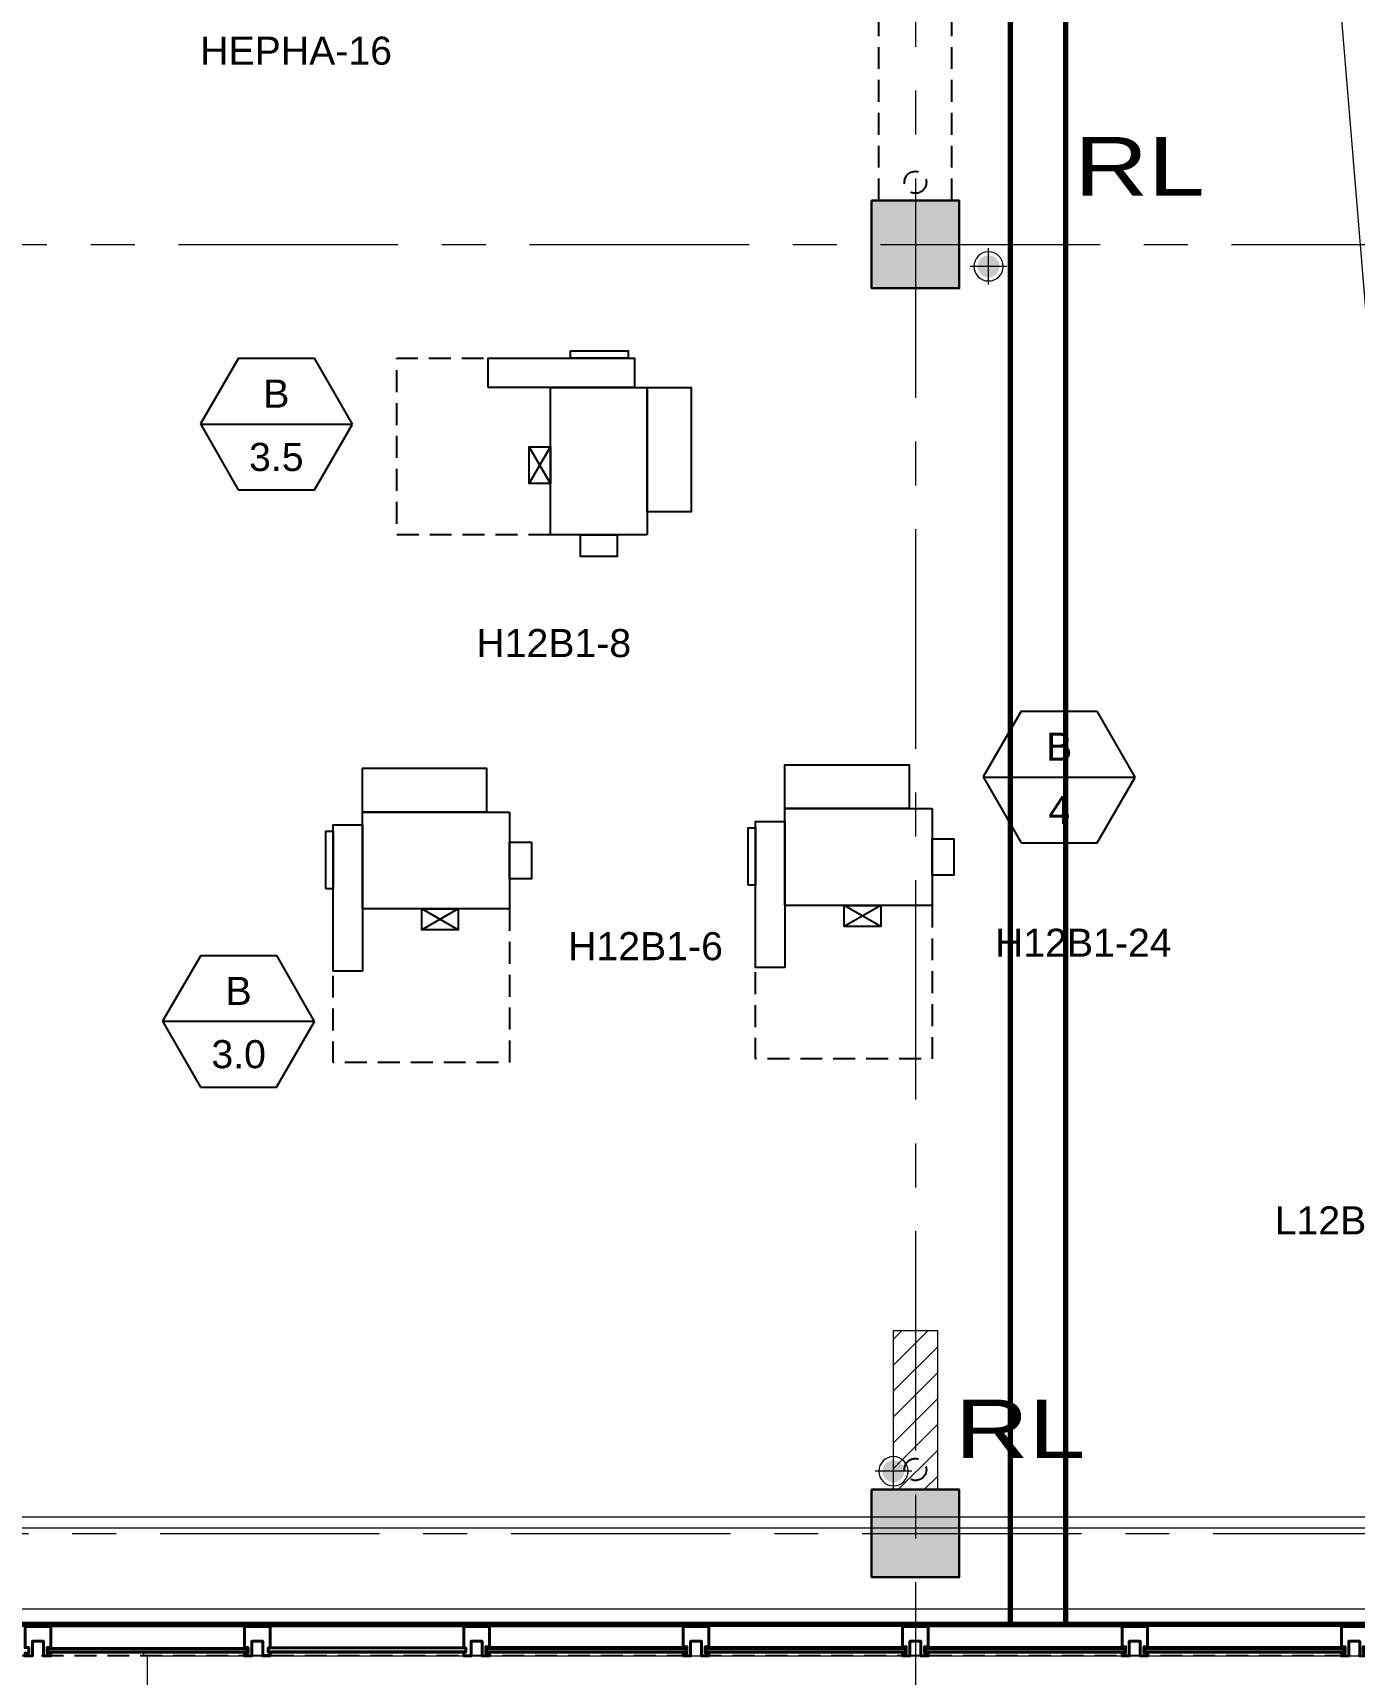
# Model space of a CAD drawing. Header units: inches. Extents: x -26575 to 27, y -11337 to 2257.
# Drawn here: x -22382.4 to -22021, y -23.9 to 425 of the extents above; entities that cross this region are included whole.
import ezdxf
from ezdxf import colors
from ezdxf.entities.mleader import LeaderData, LeaderLine
from ezdxf.enums import TextEntityAlignment as Align
from ezdxf.math import Vec2, Vec3

# ---------------------------------------------------------------- set-up
doc = ezdxf.new("R2010")
doc.units = ezdxf.units.IN
doc.header["$LTSCALE"] = 48
doc.header["$MEASUREMENT"] = 0
for name, pattern in [('A106$0$CENTER', [2, 1.25, -0.25, 0.25, -0.25]), ('A112$0$CENTER', [2, 1.25, -0.25, 0.25, -0.25]), ('CENTER2', [1.125, 0.75, -0.125, 0.125, -0.125]), ('HIDDEN2', [0.1875, 0.125, -0.0625]), ('NB - 12th floor_plan$0$HIDDEN2', [0.1875, 0.125, -0.0625])]:
    doc.linetypes.add(name, pattern=pattern)
for name, color, linetype in [('A106$0$A-ANNO-PATT-1-12', 8, 'Continuous'), ('A106$0$A-ANNO-PATT-2-12', 8, 'Continuous'), ('A106$0$A-ANNO-TEXT', 8, 'Continuous'), ('A106$0$A-AREA-IDEN', 8, 'Continuous'), ('A106$0$A-COLS-COL2-12', 8, 'Continuous'), ('A106$0$A-FLOR-AWNG', 8, 'Continuous'), ('A106$0$A-FLOR-SLAB', 8, 'Continuous'), ('A106$0$A-FLOR-SLEEVE', 8, 'Continuous'), ('A106$0$A-GLAZ', 8, 'Continuous'), ('A106$0$A-GLAZ-ABOVE', 8, 'Continuous'), ('A106$0$A-GRID-GRD1-12', 8, 'CENTER2'), ('A106$0$A-GRID-GRDP0-15', 8, 'Continuous'), ('A106$0$A-ROOF-LEAD-3-12', 8, 'Continuous'), ('A112$0$A-ANNO-PATT-1-12', 8, 'Continuous'), ('A112$0$A-ANNO-PATT-2-12', 8, 'Continuous'), ('A112$0$A-COLS-COL1-12', 8, 'Continuous'), ('A112$0$A-COLS-COL2-12', 8, 'Continuous'), ('A112$0$A-FLOR-AWNG', 8, 'Continuous'), ('A112$0$A-FLOR-SLAB', 8, 'Continuous'), ('A112$0$A-FLOR-SLEEVE', 8, 'Continuous'), ('A112$0$A-GLAZ', 8, 'Continuous'), ('A112$0$A-GLAZ-ABOVE', 8, 'Continuous'), ('A112$0$A-GRID-GRD1-12', 8, 'Continuous'), ('A112$0$A-GRID-GRDP0-15', 8, 'Continuous'), ('A112$0$A-ROOF-LEAD-3-12', 8, 'A112$0$CENTER'), ('A612$0$A-CLNG-SFFT', 8, 'Continuous'), ('A612$0$A-COLS-COL1-12', 8, 'Continuous'), ('A612$0$A-FLOR-SLEEVE', 8, 'Continuous'), ('A612$0$A-SHAD-PAT1', 8, 'Continuous'), ('ANNTEXT', 6, 'Continuous'), ('E-Anno-Note', 6, 'Continuous'), ('E-FIRE', 234, 'Continuous'), ('E-Powr-Circ', 232, 'Continuous'), ('E-TEXT', 6, 'Continuous'), ('G-Anno', 6, 'Continuous'), ('M-HVAC-blck', 6, 'Continuous'), ('M-HVAC-clrn', 1, 'HIDDEN2'), ('M-HVAC-EQPM-FPTD', 94, 'Continuous'), ('M-HVAC-FUTR', 4, 'HIDDEN2'), ('M-HVAC-Supp', 93, 'Continuous'), ('M-HVAC-TEXT', 6, 'Continuous'), ('NB - 12th floor_plan$0$STCBEAMS', 1, 'NB - 12th floor_plan$0$HIDDEN2'), ('NB - 12th floor_plan$0$STCCOLS1', 1, 'NB - 12th floor_plan$0$HIDDEN2'), ('NB - 12th floor_plan$0$STFIN1', 1, 'NB - 12th floor_plan$0$HIDDEN2'), ('NB - 12th floor_plan$0$STWETSTACK', 1, 'NB - 12th floor_plan$0$HIDDEN2'), ('XREF', 7, 'Continuous')]:
    doc.layers.add(name, color=color, linetype=linetype)
doc.layers.add('E-Fire-Covr', color=240, linetype='Continuous', lineweight=70, plot=False)
doc.styles.add('A106$0$style-Arial', font='arial.ttf')
doc.styles.add('M08', font='arial.ttf', dxfattribs={"height": 7.68})
doc.styles.add('MAMEP ANNO', font='arial.ttf', dxfattribs={"height": 0.078125})

# ---------------------------------------------------------------- blocks, each defined once
blk = doc.blocks.new('A106$0$CW10_2')
at = {"layer": 'A106$0$A-GLAZ', "linetype": 'Continuous', "lineweight": 0}
for p, q in [((-116.5, 0), (-63.5, 0)), ((-3.5, 0), (-56.5, 0)), ((-117.25, -6.25), (-62.75, -6.25)), ((-117.25, -6.75), (-62.75, -6.75)), ((-2.75, -6.25), (-57.25, -6.25)), ((-2.75, -6.75), (-57.25, -6.75))]:
    blk.add_line(p, q, dxfattribs=at)
at = {"layer": 'A106$0$A-GLAZ', "linetype": 'Continuous', "lineweight": 40}
for p, q in [((-117.25, -5.75), (-117.25, -7)), ((-117.25, -5.75), (-62.75, -5.75)), ((-117.25, -7), (-62.75, -7)), ((-62.75, -5.75), (-62.75, -7)), ((-2.75, -5.75), (-57.25, -5.75)), ((-57.25, -5.75), (-57.25, -7)), ((-2.75, -7), (-57.25, -7)), ((-2.75, -5.75), (-2.75, -7))]:
    blk.add_line(p, q, dxfattribs=at)
at = {"layer": 'A106$0$A-GLAZ', "linetype": 'Continuous', "lineweight": 40, "flags": 128}
for points in [[(0, -4), (-1.5, -4), (-1.5, -8), (-3.5, -8), (-3.5, -7.25), (-2.5, -7.25), (-2.5, -5.5), (-3.5, -5.5), (-3.5, 0), (0, 0)], [(-120, -4), (-118.5, -4), (-118.5, -8), (-116.5, -8), (-116.5, -7.25), (-117.5, -7.25), (-117.5, -5.5), (-116.5, -5.5), (-116.5, 0), (-120, 0)], [(-60, -4), (-61.5, -4), (-61.5, -8), (-63.5, -8), (-63.5, -7.25), (-62.5, -7.25), (-62.5, -5.5), (-63.5, -5.5), (-63.5, 0), (-60, 0)], [(-60, -4), (-58.5, -4), (-58.5, -8), (-56.5, -8), (-56.5, -7.25), (-57.5, -7.25), (-57.5, -5.5), (-56.5, -5.5), (-56.5, 0), (-60, 0)]]:
    blk.add_lwpolyline(points, dxfattribs=at)
blk = doc.blocks.new('*D598', base_point=(0, 0))
at = {"layer": 'A106$0$A-FLOR-SLEEVE', "linetype": 'Continuous', "lineweight": 0}
for p, q in [((0, -5), (0, 5)), ((5, 0), (-5, 0))]:
    blk.add_line(p, q, dxfattribs=at)
blk = doc.blocks.new('*U597')
at = {"layer": 'A106$0$A-FLOR-SLEEVE', "linetype": 'Continuous', "lineweight": 13, "extrusion": (0, 0, -1)}
blk.add_circle((0, 0), 4, dxfattribs=at)
at = {"layer": 'A106$0$A-FLOR-SLEEVE', "linetype": 'Continuous', "lineweight": 0}
blk.add_blockref('*D598', (0, 0), dxfattribs=at)
blk = doc.blocks.new('A106')
at = {"layer": 'A106$0$A-ROOF-LEAD-3-12', "lineweight": 13}
h = blk.add_hatch(color=256, dxfattribs=at)
edge = h.paths.add_edge_path()
edge.add_arc((-22121.01, 361.16), 3, 0, 360)
h = blk.add_hatch(color=256, dxfattribs=at)
edge = h.paths.add_edge_path()
edge.add_arc((-22147.02, 31.59), 3, 0, 360)
at = {"layer": 'A106$0$A-ANNO-PATT-1-12', "lineweight": 30}
blk.add_solid([(-22129.02, 2.59), (-22129.02, 26.59), (-22153.02, 2.59), (-22153.02, 26.59)], dxfattribs=at)
at = {"layer": 'A106$0$A-ANNO-PATT-2-12', "lineweight": 30}
blk.add_solid([(-22129.02, 355.16), (-22129.02, 379.16), (-22153.02, 355.16), (-22153.02, 379.16)], dxfattribs=at)
at = {"layer": 'A106$0$A-AREA-IDEN', "lineweight": 0, "elevation": 0.21, "flags": 128}
blk.add_lwpolyline([(-21916.08, 240.32), (-22008.79, 240.32), (-22038.28, 596.17)], dxfattribs=at)
at = {"layer": 'A106$0$A-COLS-COL2-12', "lineweight": 30}
blk.add_3dface([(-22153.02, 379.16), (-22129.02, 379.16), (-22129.02, 355.16), (-22153.02, 355.16)], dxfattribs=at)
at = {"layer": 'A106$0$A-FLOR-AWNG', "lineweight": 0}
blk.add_line((-22351.02, -35.91), (-22351.02, -18.91), dxfattribs=at)
at = {"layer": 'A106$0$A-FLOR-SLAB', "lineweight": 0, "flags": 128}
blk.add_lwpolyline([(-23869.27, 1530.35), (-21072.77, 1530.34), (-21072.77, -6.15), (-22489.27, -6.15), (-22489.27, 53.84), (-22872.77, 53.84), (-22872.77, -6.15), (-24409.27, -6.15)], dxfattribs=at)
at = {"layer": 'A106$0$A-GLAZ', "lineweight": 0}
for p, q in [((-22321.02, -10.9), (-22264.52, -10.9)), ((-22264.02, -16.97), (-22318.02, -16.97)), ((-22264.02, -17.65), (-22318.02, -17.65)), ((-22352.02, -18.91), (-22352.02, -18)), ((-22352.02, -18.91), (-21060.02, -18.91)), ((-22317.52, -18.65), (-22319.52, -18.65)), ((-22264.52, -18.65), (-22262.52, -18.65))]:
    blk.add_line(p, q, dxfattribs=at)
at = {"layer": 'A106$0$A-GLAZ', "lineweight": 40}
for p, q in [((-22264.02, -16.72), (-22318.02, -16.72)), ((-22264.02, -17.9), (-22318.02, -17.9))]:
    blk.add_line(p, q, dxfattribs=at)
at = {"layer": 'A106$0$A-GLAZ', "lineweight": 30}
blk.add_line((-22264.02, -16.72), (-22264.02, -17.9), dxfattribs=at)
at = {"layer": 'A106$0$A-GLAZ', "lineweight": 40, "flags": 128}
for points in [[(-22321.02, -14.9), (-22319.52, -14.9), (-22319.52, -18.9), (-22317.52, -18.9), (-22317.52, -17.9), (-22318.02, -17.9), (-22318.02, -16.72), (-22317.52, -16.72), (-22317.52, -10.9), (-22321.02, -10.9)], [(-22261.02, -14.9), (-22262.52, -14.9), (-22262.52, -18.9), (-22264.52, -18.9), (-22264.52, -17.9), (-22264.02, -17.9), (-22264.02, -16.72), (-22264.52, -16.72), (-22264.52, -10.9), (-22261.02, -10.9)]]:
    blk.add_lwpolyline(points, dxfattribs=at)
at = {"layer": 'A106$0$A-GLAZ-ABOVE', "lineweight": 0}
for p, q in [((-22377.52, -10.9), (-22324.52, -10.9)), ((-22378.27, -17.15), (-22323.77, -17.15)), ((-22378.27, -17.65), (-22323.77, -17.65))]:
    blk.add_line(p, q, dxfattribs=at)
at = {"layer": 'A106$0$A-GLAZ-ABOVE', "lineweight": 40}
for p, q in [((-22378.27, -16.9), (-22378.27, -17.9)), ((-22378.27, -16.9), (-22323.77, -16.9)), ((-22378.27, -17.9), (-22323.77, -17.9)), ((-22323.77, -16.9), (-22323.77, -17.9))]:
    blk.add_line(p, q, dxfattribs=at)
at = {"layer": 'A106$0$A-GLAZ-ABOVE', "lineweight": 40, "flags": 128}
for points in [[(-22381.02, -14.9), (-22382.52, -14.9), (-22382.52, -18.9), (-22384.52, -18.9), (-22384.52, -18.15), (-22383.52, -18.15), (-22383.52, -16.65), (-22384.52, -16.65), (-22384.52, -10.9), (-22381.02, -10.9)], [(-22381.02, -14.9), (-22379.52, -14.9), (-22379.52, -18.9), (-22377.52, -18.9), (-22377.52, -18.15), (-22378.52, -18.15), (-22378.52, -16.65), (-22377.52, -16.65), (-22377.52, -10.9), (-22381.02, -10.9)], [(-22321.02, -14.9), (-22322.52, -14.9), (-22322.52, -18.9), (-22324.52, -18.9), (-22324.52, -18.15), (-22323.52, -18.15), (-22323.52, -16.65), (-22324.52, -16.65), (-22324.52, -10.9), (-22321.02, -10.9)]]:
    blk.add_lwpolyline(points, dxfattribs=at)
at = {"layer": 'A106$0$A-GRID-GRD1-12', "linetype": 'A106$0$CENTER', "lineweight": 0}
blk.add_line((-24363.6, 14.59), (-20442.35, 14.59), dxfattribs=at)
at = {"layer": 'A106$0$A-GRID-GRDP0-15', "linetype": 'A106$0$CENTER', "lineweight": 0}
for p, q in [((-22141.02, 2113.24), (-22141.02, -676.9)), ((-24358.53, 367.16), (-20364.93, 367.16))]:
    blk.add_line(p, q, dxfattribs=at)
at = {"layer": 'A106$0$A-FLOR-SLEEVE', "lineweight": 13}
for p in [(-22121.01, 361.16), (-22147.02, 31.59)]:
    blk.add_blockref('*U597', p, dxfattribs=at)
at = {"layer": 'A106$0$A-GLAZ', "lineweight": 40}
for p in [(-22141.02, -10.9), (-22021.02, -10.9), (-21901.02, -10.9)]:
    blk.add_blockref('A106$0$CW10_2', p, dxfattribs=at)
at = {"layer": 'A106$0$A-ANNO-TEXT', "lineweight": 13, "style": 'A106$0$style-Arial', "width": 1.246875}
for p in [(-22097.54, 396.54, 0.21), (-22130.18, 51.2, 0.21)]:
    blk.add_text('RL', height=16, dxfattribs=at).set_placement(p, align=Align.TOP_LEFT)
blk = doc.blocks.new('A112')
at = {"layer": 'A112$0$A-ROOF-LEAD-3-12', "lineweight": 13}
h = blk.add_hatch(color=256, dxfattribs=at)
edge = h.paths.add_edge_path()
edge.add_arc((-22121.01, 361.16), 3, 0, 360)
h = blk.add_hatch(color=256, dxfattribs=at)
edge = h.paths.add_edge_path()
edge.add_arc((-22147.02, 31.59), 3, 0, 360)
at = {"layer": 'A112$0$A-ANNO-PATT-1-12', "lineweight": 30}
blk.add_solid([(-22129.02, 2.59), (-22129.02, 26.59), (-22153.02, 2.59), (-22153.02, 26.59)], dxfattribs=at)
at = {"layer": 'A112$0$A-ANNO-PATT-2-12', "lineweight": 30}
blk.add_solid([(-22129.02, 355.16), (-22129.02, 379.16), (-22153.02, 355.16), (-22153.02, 379.16)], dxfattribs=at)
at = {"layer": 'A112$0$A-COLS-COL1-12', "lineweight": 30}
blk.add_3dface([(-22153.02, 26.59), (-22129.02, 26.59), (-22129.02, 2.59), (-22153.02, 2.59)], dxfattribs=at)
at = {"layer": 'A112$0$A-COLS-COL2-12', "lineweight": 30}
blk.add_3dface([(-22153.02, 379.16), (-22129.02, 379.16), (-22129.02, 355.16), (-22153.02, 355.16)], dxfattribs=at)
at = {"layer": 'A112$0$A-FLOR-AWNG', "lineweight": 0}
blk.add_line((-22351.02, -35.91), (-22351.02, -18.91), dxfattribs=at)
at = {"layer": 'A112$0$A-FLOR-SLAB', "lineweight": 0, "flags": 128}
blk.add_lwpolyline([(-23869.27, 1530.35), (-21072.77, 1530.34), (-21072.77, -6.15), (-22489.27, -6.15), (-22489.27, 53.84), (-22872.77, 53.84), (-22872.77, -6.15), (-24409.27, -6.15)], dxfattribs=at)
at = {"layer": 'A112$0$A-FLOR-SLEEVE', "lineweight": 0}
for p, q in [((-22121.01, 356.16), (-22121.01, 366.16)), ((-22116.01, 361.16), (-22126.01, 361.16)), ((-22147.02, 26.59), (-22147.02, 36.59)), ((-22142.02, 31.59), (-22152.02, 31.59))]:
    blk.add_line(p, q, dxfattribs=at)
at = {"layer": 'A112$0$A-FLOR-SLEEVE', "lineweight": 13, "extrusion": (0, 0, -1)}
for centre in [(22121.01, 361.16), (22147.02, 31.59)]:
    blk.add_circle(centre, 4, dxfattribs=at)
at = {"layer": 'A112$0$A-GLAZ', "lineweight": 0}
for p, q in [((-22321.02, -10.9), (-22264.52, -10.9)), ((-22257.52, -10.9), (-22204.52, -10.9)), ((-22144.52, -10.9), (-22197.52, -10.9)), ((-22137.52, -10.9), (-22084.52, -10.9)), ((-22024.52, -10.9), (-22077.52, -10.9)), ((-22264.02, -16.97), (-22318.02, -16.97)), ((-22264.02, -17.65), (-22318.02, -17.65)), ((-22258.27, -17.15), (-22203.77, -17.15)), ((-22258.27, -17.65), (-22203.77, -17.65)), ((-22143.77, -17.15), (-22198.27, -17.15)), ((-22143.77, -17.65), (-22198.27, -17.65)), ((-22138.27, -17.15), (-22083.77, -17.15)), ((-22138.27, -17.65), (-22083.77, -17.65)), ((-22023.77, -17.15), (-22078.27, -17.15)), ((-22023.77, -17.65), (-22078.27, -17.65)), ((-22352.02, -18.91), (-22352.02, -18)), ((-22352.02, -18.91), (-21060.02, -18.91)), ((-22317.52, -18.65), (-22319.52, -18.65)), ((-22264.52, -18.65), (-22262.52, -18.65))]:
    blk.add_line(p, q, dxfattribs=at)
at = {"layer": 'A112$0$A-GLAZ', "lineweight": 40}
for p, q in [((-22264.02, -16.72), (-22318.02, -16.72)), ((-22264.02, -17.9), (-22318.02, -17.9)), ((-22258.27, -16.65), (-22258.27, -17.9)), ((-22258.27, -16.65), (-22203.77, -16.65)), ((-22258.27, -17.9), (-22203.77, -17.9)), ((-22203.77, -16.65), (-22203.77, -17.9)), ((-22143.77, -16.65), (-22198.27, -16.65)), ((-22198.27, -16.65), (-22198.27, -17.9)), ((-22143.77, -17.9), (-22198.27, -17.9)), ((-22143.77, -16.65), (-22143.77, -17.9)), ((-22138.27, -16.65), (-22138.27, -17.9)), ((-22138.27, -16.65), (-22083.77, -16.65)), ((-22138.27, -17.9), (-22083.77, -17.9)), ((-22083.77, -16.65), (-22083.77, -17.9)), ((-22023.77, -16.65), (-22078.27, -16.65)), ((-22078.27, -16.65), (-22078.27, -17.9)), ((-22023.77, -17.9), (-22078.27, -17.9)), ((-22023.77, -16.65), (-22023.77, -17.9))]:
    blk.add_line(p, q, dxfattribs=at)
at = {"layer": 'A112$0$A-GLAZ', "lineweight": 30}
blk.add_line((-22264.02, -16.72), (-22264.02, -17.9), dxfattribs=at)
at = {"layer": 'A112$0$A-GLAZ', "lineweight": 40, "flags": 128}
for points in [[(-22321.02, -14.9), (-22319.52, -14.9), (-22319.52, -18.9), (-22317.52, -18.9), (-22317.52, -17.9), (-22318.02, -17.9), (-22318.02, -16.72), (-22317.52, -16.72), (-22317.52, -10.9), (-22321.02, -10.9)], [(-22261.02, -14.9), (-22262.52, -14.9), (-22262.52, -18.9), (-22264.52, -18.9), (-22264.52, -17.9), (-22264.02, -17.9), (-22264.02, -16.72), (-22264.52, -16.72), (-22264.52, -10.9), (-22261.02, -10.9)], [(-22261.02, -14.9), (-22259.52, -14.9), (-22259.52, -18.9), (-22257.52, -18.9), (-22257.52, -18.15), (-22258.52, -18.15), (-22258.52, -16.4), (-22257.52, -16.4), (-22257.52, -10.9), (-22261.02, -10.9)], [(-22201.02, -14.9), (-22202.52, -14.9), (-22202.52, -18.9), (-22204.52, -18.9), (-22204.52, -18.15), (-22203.52, -18.15), (-22203.52, -16.4), (-22204.52, -16.4), (-22204.52, -10.9), (-22201.02, -10.9)], [(-22201.02, -14.9), (-22199.52, -14.9), (-22199.52, -18.9), (-22197.52, -18.9), (-22197.52, -18.15), (-22198.52, -18.15), (-22198.52, -16.4), (-22197.52, -16.4), (-22197.52, -10.9), (-22201.02, -10.9)], [(-22141.02, -14.9), (-22142.52, -14.9), (-22142.52, -18.9), (-22144.52, -18.9), (-22144.52, -18.15), (-22143.52, -18.15), (-22143.52, -16.4), (-22144.52, -16.4), (-22144.52, -10.9), (-22141.02, -10.9)], [(-22141.02, -14.9), (-22139.52, -14.9), (-22139.52, -18.9), (-22137.52, -18.9), (-22137.52, -18.15), (-22138.52, -18.15), (-22138.52, -16.4), (-22137.52, -16.4), (-22137.52, -10.9), (-22141.02, -10.9)], [(-22081.02, -14.9), (-22082.52, -14.9), (-22082.52, -18.9), (-22084.52, -18.9), (-22084.52, -18.15), (-22083.52, -18.15), (-22083.52, -16.4), (-22084.52, -16.4), (-22084.52, -10.9), (-22081.02, -10.9)], [(-22081.02, -14.9), (-22079.52, -14.9), (-22079.52, -18.9), (-22077.52, -18.9), (-22077.52, -18.15), (-22078.52, -18.15), (-22078.52, -16.4), (-22077.52, -16.4), (-22077.52, -10.9), (-22081.02, -10.9)], [(-22021.02, -14.9), (-22022.52, -14.9), (-22022.52, -18.9), (-22024.52, -18.9), (-22024.52, -18.15), (-22023.52, -18.15), (-22023.52, -16.4), (-22024.52, -16.4), (-22024.52, -10.9), (-22021.02, -10.9)], [(-22021.02, -14.9), (-22019.52, -14.9), (-22019.52, -18.9), (-22017.52, -18.9), (-22017.52, -18.15), (-22018.52, -18.15), (-22018.52, -16.4), (-22017.52, -16.4), (-22017.52, -10.9), (-22021.02, -10.9)]]:
    blk.add_lwpolyline(points, dxfattribs=at)
at = {"layer": 'A112$0$A-GLAZ-ABOVE', "lineweight": 0}
for p, q in [((-22377.52, -10.9), (-22324.52, -10.9)), ((-22378.27, -17.15), (-22323.77, -17.15)), ((-22378.27, -17.65), (-22323.77, -17.65))]:
    blk.add_line(p, q, dxfattribs=at)
at = {"layer": 'A112$0$A-GLAZ-ABOVE', "lineweight": 40}
for p, q in [((-22378.27, -16.9), (-22378.27, -17.9)), ((-22378.27, -16.9), (-22323.77, -16.9)), ((-22378.27, -17.9), (-22323.77, -17.9)), ((-22323.77, -16.9), (-22323.77, -17.9))]:
    blk.add_line(p, q, dxfattribs=at)
at = {"layer": 'A112$0$A-GLAZ-ABOVE', "lineweight": 40, "flags": 128}
for points in [[(-22381.02, -14.9), (-22382.52, -14.9), (-22382.52, -18.9), (-22384.52, -18.9), (-22384.52, -18.15), (-22383.52, -18.15), (-22383.52, -16.65), (-22384.52, -16.65), (-22384.52, -10.9), (-22381.02, -10.9)], [(-22381.02, -14.9), (-22379.52, -14.9), (-22379.52, -18.9), (-22377.52, -18.9), (-22377.52, -18.15), (-22378.52, -18.15), (-22378.52, -16.65), (-22377.52, -16.65), (-22377.52, -10.9), (-22381.02, -10.9)], [(-22321.02, -14.9), (-22322.52, -14.9), (-22322.52, -18.9), (-22324.52, -18.9), (-22324.52, -18.15), (-22323.52, -18.15), (-22323.52, -16.65), (-22324.52, -16.65), (-22324.52, -10.9), (-22321.02, -10.9)]]:
    blk.add_lwpolyline(points, dxfattribs=at)
at = {"layer": 'A112$0$A-GRID-GRD1-12', "linetype": 'A112$0$CENTER', "lineweight": 0}
blk.add_line((-24363.6, 14.59), (-20442.35, 14.59), dxfattribs=at)
at = {"layer": 'A112$0$A-GRID-GRDP0-15', "linetype": 'A112$0$CENTER', "lineweight": 0}
for p, q in [((-22141.02, 2113.24), (-22141.02, -676.9)), ((-24358.53, 367.16), (-20364.93, 367.16))]:
    blk.add_line(p, q, dxfattribs=at)
blk = doc.blocks.new('A612')
at = {"layer": 'A612$0$A-SHAD-PAT1', "lineweight": 0}
h = blk.add_hatch(dxfattribs=at)
h.set_pattern_fill('HATCH', color=256, style=0, pattern_type=2)
h.set_pattern_definition([(45, (-22102.387, 69.905), (-3.53553, 3.53553), [])])
h.paths.add_polyline_path([(-22147.02, 70.09), (-22135.02, 70.09), (-22135.02, 26.59), (-22147.02, 26.59)])
at = {"layer": 'A612$0$A-CLNG-SFFT', "lineweight": 0}
for p, q in [((-22464.02, 19.1, 0), (-21098.02, 19.1, 0)), ((-22467.02, 16.1, 0), (-21095.02, 16.1, 0))]:
    blk.add_line(p, q, dxfattribs=at)
at = {"layer": 'A612$0$A-COLS-COL1-12', "lineweight": 30}
blk.add_3dface([(-22153.02, 26.59), (-22129.02, 26.59), (-22129.02, 2.59), (-22153.02, 2.59)], dxfattribs=at)
at = {"layer": 'A612$0$A-FLOR-SLEEVE', "lineweight": 0}
for p, q in [((-22121.01, 356.16), (-22121.01, 366.16)), ((-22116.01, 361.16), (-22126.01, 361.16)), ((-22147.02, 26.59), (-22147.02, 36.59)), ((-22142.02, 31.59), (-22152.02, 31.59))]:
    blk.add_line(p, q, dxfattribs=at)
at = {"layer": 'A612$0$A-FLOR-SLEEVE', "lineweight": 13, "extrusion": (0, 0, -1)}
for centre in [(22121.01, 361.16), (22147.02, 31.59)]:
    blk.add_circle(centre, 4, dxfattribs=at)
at = {"layer": 'A612$0$A-SHAD-PAT1', "lineweight": 0}
blk.add_3dface([(-22147.02, 70.09), (-22135.02, 70.09), (-22135.02, 26.59), (-22147.02, 26.59)], dxfattribs=at)
blk = doc.blocks.new('NB - 12th floor_plan')
at = {"layer": 'NB - 12th floor_plan$0$STCBEAMS'}
for p, q in [((-22151.01, 379.16), (-22151.03, 1009.17)), ((-22131.02, 379.16), (-22131.02, 1009.17))]:
    blk.add_line(p, q, dxfattribs=at)
at = {"layer": 'NB - 12th floor_plan$0$STCCOLS1'}
for points in [[(-22153.02, 379.16), (-22129.02, 379.16), (-22129.02, 355.16), (-22153.02, 355.16)], [(-22153.02, 26.59), (-22129.02, 26.59), (-22129.02, 2.59), (-22153.02, 2.59)]]:
    blk.add_lwpolyline(points, close=True, dxfattribs=at)
at = {"layer": 'NB - 12th floor_plan$0$STFIN1', "elevation": 0}
blk.add_lwpolyline([(-24599.08, 241.31), (-24088.95, 1393.42), (-23923.44, 1320.14), (-23881.02, 1362.09), (-23881.02, 1543.1), (-21060.02, 1543.1), (-21060.02, -18.9), (-22502.02, -18.9)], dxfattribs=at)
at = {"layer": 'NB - 12th floor_plan$0$STWETSTACK'}
for centre in [(-22141.02, 384.16), (-22141.02, 32.09)]:
    blk.add_circle(centre, 3, dxfattribs=at)
blk = doc.blocks.new('*U164')
at = {"layer": 'E-Fire-Covr'}
blk.add_lwpolyline([(10.15, 322), (318, 322), (318, -314), (-318, -314), (-318, 322), (-9.51, 322)], dxfattribs=at)
blk = doc.blocks.new('A$C73FD2CE6')
at = {"layer": 'M-HVAC-blck'}
for p, q in [((10.41, 36), (0, 18.01)), ((10.41, 36), (31.18, 36)), ((41.57, 17.97), (31.18, 36)), ((0, 18.01), (10.37, 0)), ((0.01, 17.99), (41.56, 17.99)), ((31.17, 0), (41.57, 17.97)), ((10.37, 0), (31.17, 0))]:
    blk.add_line(p, q, dxfattribs=at)
at = {"layer": 'M-HVAC-TEXT', "style": 'M08'}
for tag, p in [('2', (20.78, 26.3)), ('1', (20.78, 8.99))]:
    blk.add_attdef(tag, text='', height=7.68, dxfattribs=at).set_placement(p, align=Align.MIDDLE)
blk = doc.blocks.new('A$C4BF10DA9')
at = {"layer": 'E-Powr-Circ'}
for p, q in [((20, 42), (30, 36.25)), ((20, 36.25), (30, 42))]:
    blk.add_line(p, q, dxfattribs=at)
at = {"layer": 'M-HVAC-clrn', "flags": 128}
blk.add_lwpolyline([(6, 42), (6, 0), (54.25, 0), (54.25, 25)], dxfattribs=at)
at = {"layer": 'M-HVAC-EQPM-FPTD'}
for p, q in [((6, 68.5), (6, 42)), ((46.25, 68.5), (6, 68.5)), ((46.25, 42), (46.25, 68.5)), ((6, 42), (46.25, 42))]:
    blk.add_line(p, q, dxfattribs=at)
for points in [[(12.25, 68.5), (46.25, 68.5), (46.25, 80.5), (12.25, 80.5)], [(46.25, 25), (54.25, 25), (54.25, 65), (46.25, 65)], [(6, 50.25), (6, 60.25), (0, 60.25), (0, 50.25)], [(30, 42), (20, 42), (20, 36.25), (30, 36.25)]]:
    blk.add_lwpolyline(points, close=True, dxfattribs=at)
at = {"layer": 'M-HVAC-Supp'}
blk.add_lwpolyline([(56.25, 47.5), (56.25, 63.25), (54.25, 63.25), (54.25, 47.5)], close=True, dxfattribs=at)

msp = doc.modelspace()

# ---------------------------------------------------------------- block references
at = {"layer": 'E-FIRE'}
for p in [(-22417.99, 303.69), (-21797.05, 303.69)]:
    msp.add_blockref('*U164', p, dxfattribs=at)
at = {"layer": 'M-HVAC-blck'}
for p, values in [((-22336.58, 300.05), {'2': 'B', '1': '3.5'}), ((-22122.48, 203.49), {'2': 'B', '1': '4'}), ((-22346.89, 136.69), {'2': 'B', '1': '3.0'})]:
    msp.add_blockref('A$C73FD2CE6', p, dxfattribs=at).add_auto_attribs(values)
at = {"layer": 'M-HVAC-EQPM-FPTD', "xscale": -1}
msp.add_blockref('A$C4BF10DA9', (-22246.03, 143.4), dxfattribs=at)
at = {"layer": 'M-HVAC-FUTR', "xscale": -1, "rotation": 270}
msp.add_blockref('A$C4BF10DA9', (-22282.86, 281.77), dxfattribs=at)
at = {"layer": 'M-HVAC-FUTR', "xscale": -1}
msp.add_blockref('A$C4BF10DA9', (-22130.48, 144.36), dxfattribs=at)
at = {"layer": 'XREF'}
for name in ['A106', 'A112', 'NB - 12th floor_plan', 'A612']:
    msp.add_blockref(name, (0, 0), dxfattribs=at)

# ---------------------------------------------------------------- texts
at = {"layer": 'ANNTEXT', "char_height": 7.68, "attachment_point": 1, "style": 'M08'}
for s, insert in [('H12B1-8', (-22261.1, 261.96)), ('H12B1-24', (-22119.26, 180)), ('H12B1-6', (-22236.01, 179.06))]:
    msp.add_mtext_dynamic_manual_height_columns(s, width=59.1811, gutter_width=1, heights=[0], dxfattribs=dict(at, insert=insert))
at = {"layer": 'E-TEXT', "insert": (-22042.77, 104.05), "char_height": 7.68, "attachment_point": 1, "style": 'M08'}
msp.add_mtext_dynamic_manual_height_columns('L12B1-1', width=61.7437, gutter_width=1, heights=[0], dxfattribs=at)
at = {"layer": 'G-Anno', "style": 'M08'}
msp.add_text('HEPHA-16', height=7.68, dxfattribs=at).set_placement((-22336.63, 416.31, -40))

# ---------------------------------------------------------------- leaders
at = {"layer": 'E-Anno-Note'}
ml = msp.add_multileader_mtext('Standard', dxfattribs=at)
ml.set_content('CEILING MOUNTED J-BOX\\PFOR MECH SHADES\\P(TYP.)', color=256, style='MAMEP ANNO')
ml.set_leader_properties(color=256, linetype='Continuous')
ml.build(insert=Vec2(0, 0))
ml.multileader.update_dxf_attribs({"has_dogleg": 0, "text_right_attachment_type": 3, "dogleg_length": 3.84, "arrow_head_size": 12, "scale": 96})
ctx = ml.context
ctx.base_point, ctx.scale, ctx.char_height, ctx.arrow_head_size, ctx.landing_gap_size, ctx.plane_origin = Vec3(-24512.3, 285.05), 96, 9.75, 12, 3.75, Vec3(-24593.49, 236.2)
ctx.right_attachment = 3
notes = []
notes.append((ctx, [(0, (0, 0, 0), (0, 0), (1, 0), 1, [])]))
ctx.mtext.insert, ctx.mtext.flow_direction = Vec3(-24508.55, 291.36), 5
ml = msp.add_multileader_mtext('Standard', dxfattribs=at)
ml.set_content('CEILING MOUNTED J-BOX\\PFOR MECH SHADES\\P(TYP.)', color=256, style='MAMEP ANNO')
ml.set_leader_properties(color=256, linetype='Continuous')
ml.build(insert=Vec2(0, 0))
ml.multileader.update_dxf_attribs({"has_dogleg": 0, "text_right_attachment_type": 3, "dogleg_length": 3.84, "arrow_head_size": 12, "scale": 96})
ctx = ml.context
ctx.base_point, ctx.scale, ctx.char_height, ctx.arrow_head_size, ctx.landing_gap_size, ctx.plane_origin = Vec3(-21887.41, 115.26), 96, 9.75, 12, 3.75, Vec3(-21968.59, 66.41)
ctx.right_attachment = 3
notes.append((ctx, [(0, (1, 1, 0), (-22256.41, 115.26), (1, 0), 369, [(0, [(-21968.59, 66.41), (-21929.63, 115.26)], 0, [])])]))
ctx.mtext.insert, ctx.mtext.flow_direction = Vec3(-21883.66, 121.56), 5
for ctx, leaders in notes:
    for number, flags, end, landing, length, lines in leaders:
        leader = LeaderData()
        leader.index, (leader.has_last_leader_line, leader.has_dogleg_vector, leader.attachment_direction) = number, flags
        leader.last_leader_point, leader.dogleg_vector, leader.dogleg_length = Vec3(end), Vec3(landing), length
        for number, points, colour, breaks in lines:
            line = LeaderLine()
            line.index, line.vertices, line.color, line.breaks = number, Vec3.list(points), colors.encode_raw_color(colour), breaks
            leader.lines.append(line)
        ctx.leaders.append(leader)

doc.saveas('drawing.dxf')
